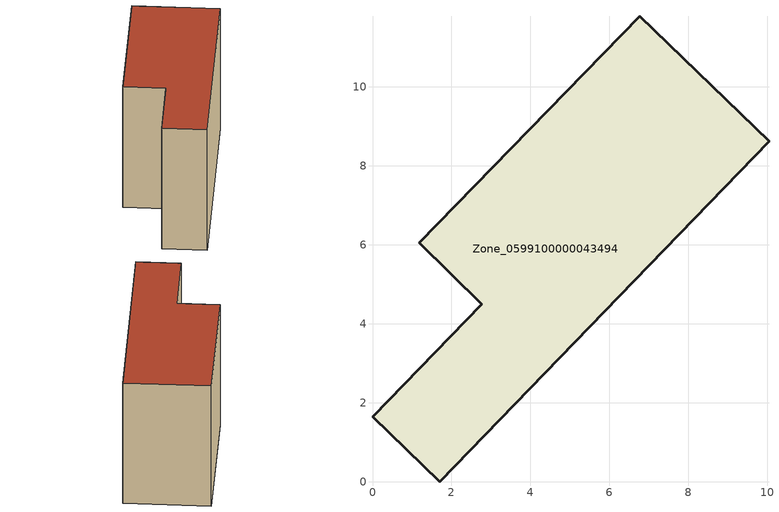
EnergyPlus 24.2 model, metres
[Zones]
Zone_0599100000043494
 floor ground (C_G): 10.04,8.62 1.7,0 0,1.65 2.77,4.5 1.18,6.05 6.77,11.79 z0
 wall outside (C_F): 1.7,0 10.04,8.62 6.77,11.79 1.18,6.05 2.77,4.5 0,1.65 1.7,0 z0:7.27
 roof outside (C_R): 0,1.65 1.7,0 10.04,8.62 6.77,11.79 1.18,6.05 2.77,4.5 z7.27
[BUILDING]
Pand.0599100000043494: North Axis=0; Terrain=City; Loads Convergence Tolerance Value=0.04; Temperature Convergence Tolerance Value=0.4; Solar Distribution=FullExterior; Maximum Number of Warmup Days=25; Minimum Number of Warmup Days=1
[Site:Location]
Rotterdam.The.Hague.AP_ZH_NLD Design_Conditions: Latitude=51.96; Longitude=4.45; Time Zone=1; Elevation=-4.5
[SITE:GROUNDTEMPERATURE:BUILDINGSURFACE]
18, 18, 18, 18, 18, 18, 18, 18, 18, 18, 18, 18
[MATERIAL] Thermal Absorptance=0.9; Solar Absorptance=0.7; Visible Absorptance=0.7
Name | Roughness | Thickness | Conductivity | Density | Specific Heat
G.TI.1946 | MediumSmooth | 0.15 | 1 | 540 | 1210
F.TI.1946 | Rough | 0.3 | 0.857143 | 1920 | 840
R.TI.1946 | MediumRough | 0.2 | 0.1 | 1500 | 1000
[CONSTRUCTION]
C_G: G.TI.1946
C_F: F.TI.1946
C_R: R.TI.1946
[ZONE]
Zone_0599100000043494: Type=1; Multiplier=1; Ceiling Height=Autocalculate; Volume=Autocalculate; Floor Area=autocalculate; Part of Total Floor Area=Yes
[ZONEINFILTRATION:DESIGNFLOWRATE]
Infil_Zone_0599100000043494: Zone or ZoneList or Space or SpaceList=Zone_0599100000043494; Schedule=AlwaysOn; Design Flow Rate Calculation Method=Flow/Area; Flow Rate per Floor Area=0.003; Constant Term Coefficient=1; Temperature Term Coefficient=0; Velocity Term Coefficient=0; Velocity Squared Term Coefficient=0
[HVACTEMPLATE:ZONE:IDEALLOADSAIRSYSTEM]
Zone_0599100000043494: Maximum Heating Supply Air Temperature=50; Minimum Cooling Supply Air Temperature=13; Maximum Heating Supply Air Humidity Ratio=0.0156; Minimum Cooling Supply Air Humidity Ratio=0.0077; Heating Limit=NoLimit; Cooling Limit=NoLimit; Dehumidification Control Type=ConstantSensibleHeatRatio; Cooling Sensible Heat Ratio=0.7; Dehumidification Setpoint=60; Humidification Control Type=None; Humidification Setpoint=30; Outdoor Air Method=None; Outdoor Air Flow Rate per Person=0.00944; Outdoor Air Flow Rate per Zone Floor Area=0; Outdoor Air Flow Rate per Zone=0; Demand Controlled Ventilation Type=None; Outdoor Air Economizer Type=NoEconomizer; Heat Recovery Type=None; Sensible Heat Recovery Effectiveness=0.7; Latent Heat Recovery Effectiveness=0.65
[ZONECONTROL:THERMOSTAT]
ThermostatControl_Zone_0599100000043494: Zone or ZoneList=Zone_0599100000043494; Control Type Schedule=DualSetpointControlType; Control 1=Thermostat_Zone_0599100000043494; Temperature Difference Between Cutout And Setpoint=0
[THERMOSTATSETPOINT:DUALSETPOINT]
Thermostat_Zone_0599100000043494: Heating Setpoint Temperature Schedule=HeatingSetpoint_Zone_0599100000043494; Cooling Setpoint Temperature Schedule=CoolingSetpoint_Zone_0599100000043494
[SCHEDULE:COMPACT]
HeatingSetpoint_Zone_0599100000043494: Through: 12/31, For: AllDays, Until: 24:00, 21
CoolingSetpoint_Zone_0599100000043494: Through: 12/31, For: AllDays, Until: 24:00, 24
DualSetpointControlType: Through: 12/31, For: AllDays, Until: 24:00, 4
AlwaysOn: Through: 12/31, For: AllDays, Until: 24:00, 1
